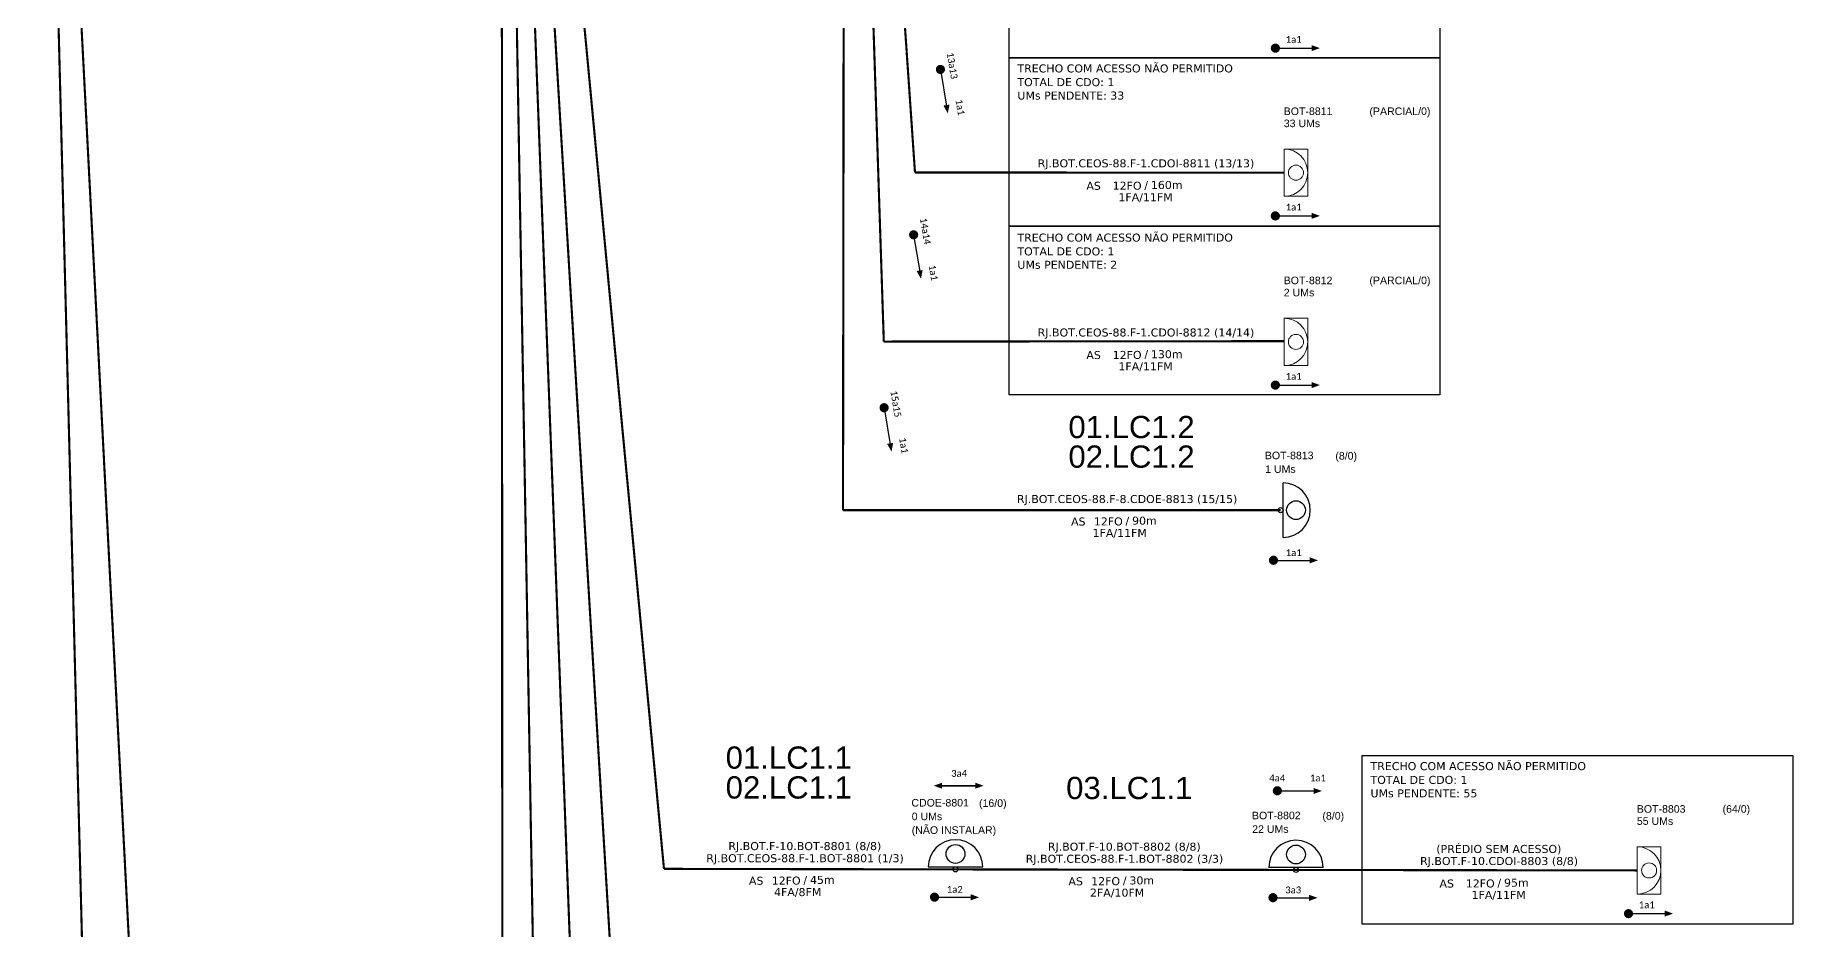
# Model space of a CAD drawing. Header units: metres. Extents: x -36 to 587728, y -8 to 9716578.
# Drawn here: x 587369.7 to 587727.8, y 9716102.3 to 9716284.6 of the extents above; entities that cross this region are included whole.
import ezdxf
from ezdxf.enums import TextEntityAlignment as Align

# ---------------------------------------------------------------- set-up
doc = ezdxf.new("R2010")
doc.units = ezdxf.units.M
doc.header["$LTSCALE"] = 0.5
doc.header["$MEASUREMENT"] = 0
for name, color, linetype, lineweight in [("20.0-LEGENDA DOS CDO'S", 1, 'Continuous', 0), ('20.1-CDO_INTERIOR', 1, 'Continuous', 0), ('20.2-CDO_POSTE', 1, 'Continuous', 5), ('40.1-ETIQUETAS', 1, 'Continuous', 20)]:
    doc.layers.add(name, color=color, linetype=linetype, lineweight=lineweight)
for name, color, linetype in [('CAP a instalar', 1, 'Continuous'), ('label_cabos', 7, 'Continuous'), ('SETA', 7, 'Continuous'), ('texto', 255, 'Continuous')]:
    doc.layers.add(name, color=color, linetype=linetype)
doc.styles.add('ARIAL', font='arial.ttf')
doc.styles.add('siredit', font='verdana.ttf')
doc.styles.get("Standard").update_dxf_attribs({"font": 'arial.ttf'})
doc.linetypes.add('FENCELINE1', pattern='A,0.25,-0.1,[133,ltypeshp.shx,S=0.1,R=0,X=-0.1,Y=0],-0.1,1', length=1.45)

# ---------------------------------------------------------------- blocks, each defined once
blk = doc.blocks.new('ETIQUETA_RS5F')
at = {"layer": '40.1-ETIQUETAS', "color": 0, "style": 'siredit'}
blk.add_text('/', height=1.5, dxfattribs=at).set_placement((1.58, -1.95), align=Align.MIDDLE_RIGHT)
for tag, p in [('ETIQUETA_R_PRIMARIA', (1.21, 4.1)), ('ETIQUETA_R_SECUNDARIA', (1.21, 2.1)), ('F_ATIVAS/F_MORTAS', (1.14, -4.24))]:
    blk.add_attdef(tag, text='', height=1.5, dxfattribs=at).set_placement(p, align=Align.MIDDLE_CENTER)
for tag, p in [('TIPO_CABO', (-6.58, -2.12)), ('CAP_CABO', (0.4, -2.09))]:
    blk.add_attdef(tag, text='', height=1.5, dxfattribs=at).set_placement(p, align=Align.MIDDLE_RIGHT)
blk.add_attdef('METROS', text='', height=1.5, dxfattribs=at).set_placement((2.14, -1.95), align=Align.MIDDLE_LEFT)
for tag, p in [('FUSÃO_1', (0.85, -8.39)), ('FUSÃO_2', (0.85, -10.6)), ('FUSÃO_3', (0.85, -12.93)), ('FUSÃO_4', (0.85, -15.14)), ('FUSÃO_5', (0.85, -17.16))]:
    blk.add_attdef(tag, text='', height=1.5, dxfattribs=at).set_placement(p, align=Align.CENTER)
blk = doc.blocks.new('CDOI_INT')
at = {"layer": '20.1-CDO_INTERIOR', "color": 0, "lineweight": 18}
blk.add_lwpolyline([(4.25, -4.25), (4.25, 4.25), (0, 4.25), (0, -4.25)], close=True, dxfattribs=at)
blk.add_circle((2.12, 0), 1.36, dxfattribs=at)
blk.add_arc((0, 0), 4.25, 270, 90, dxfattribs=at)
at = {"layer": "20.0-LEGENDA DOS CDO'S", "color": 0, "style": 'ARIAL'}
for tag, p in [('CDO_N', (-0.08, 10.38)), ('SURVEY', (-0.08, 8.2)), ('SPLITER_1', (21.18, 10.38)), ('SPLITER_2', (21.19, 8.68)), ('SAP', (-0.08, 6.23)), ('1:XX', (5.94, -2.22)), ('UMS', (5.94, -4.24))]:
    blk.add_attdef(tag, p, '', height=1.36, dxfattribs=at)
blk.add_attdef('FIBRAS_UTILIZADAS', text='', height=1.36, dxfattribs=at).set_placement((15.34, 10.38), align=Align.CENTER)
blk = doc.blocks.new('*U117')
at = {"color": 7}
blk.add_line((12.92, -5.49), (-2.38, -5.49), dxfattribs=at)
for centre, radius in [((5.27, -1.86), 2.64), ((5.27, -6.2), 0.708)]:
    blk.add_circle(centre, radius, dxfattribs=at)
blk.add_arc((5.27, -5.49), 7.65, 0, 180, dxfattribs=at)
blk = doc.blocks.new('CDOE-TEXTO PADRÃO')
at = {"layer": "20.0-LEGENDA DOS CDO'S", "color": 0, "style": 'ARIAL'}
for tag, p in [('CDO_N', (0.49, 7.39)), ('CORDOALHA', (0.5, 4.33)), ('SAP', (0.51, 1.67)), ('SPLITER_1', (0.59, -0.91)), ('SPLITER_2', (0.6, -3.55)), ('(XX-XX_F)S', (0.54, -8.29)), ('(XX-XX_L)S', (0.55, -10.83)), ('UMS', (0.55, -13.15))]:
    blk.add_attdef(tag, p, '', height=1.7, rotation=0.118, dxfattribs=at)
blk.add_attdef('FIBRAS_UTILIZADAS', text='', height=1.7, rotation=0.118, dxfattribs=at).set_placement((19.77, 7.43), align=Align.CENTER)
blk = doc.blocks.new('CDOI NI')
at = {"layer": 'CAP a instalar', "color": 252, "linetype": 'Continuous'}
blk.add_lwpolyline([(34185.32, 58977.88), (34198.4, 58977.88)], dxfattribs=at)
for centre, radius in [((34191.86, 58980.99), 2.26), ((34191.86, 58977.28), 0.606)]:
    blk.add_circle(centre, radius, dxfattribs=at)
blk.add_arc((34191.86, 58977.88), 6.54, 360, 180, dxfattribs=at)

msp = doc.modelspace()

# ---------------------------------------------------------------- linework, layer by layer
at = {"color": 3}
for points in [[(587655.84, 9716279.94), (587568.08, 9716279.94), (587568.08, 9716314.26), (587655.84, 9716314.26)], [(587655.84, 9716245.61), (587568.08, 9716245.61), (587568.08, 9716279.94), (587655.84, 9716279.94)], [(587655.84, 9716211.29), (587568.08, 9716211.29), (587568.08, 9716245.61), (587655.84, 9716245.61)]]:
    msp.add_lwpolyline(points, close=True, dxfattribs=at)
at = {"color": 7}
for points in [[(587621.88, 9716281.91, 0.932, 0.932, 1), (587622.82, 9716281.91, 0.932, 0.932, 1)], [(587621.88, 9716247.73, 0.932, 0.932, 1), (587622.82, 9716247.73, 0.932, 0.932, 1)], [(587621.88, 9716213.26, 0.932, 0.932, 1), (587622.82, 9716213.26, 0.932, 0.932, 1)], [(587693.83, 9716105.58, 0.932, 0.932, 1), (587694.76, 9716105.58, 0.932, 0.932, 1)]]:
    msp.add_lwpolyline(points, format="xyseb", close=True, dxfattribs=at)
at = {"color": 7, "const_width": 0.932}
for points in [[(587554.03, 9716278.04, 1), (587554.18, 9716277.12, 1)], [(587554.03, 9716278.04, 1), (587554.18, 9716277.12, 1)], [(587548.57, 9716244.34, 1), (587548.72, 9716243.42, 1)], [(587548.57, 9716244.34, 1), (587548.72, 9716243.42, 1)], [(587542.55, 9716209.12, 1), (587542.71, 9716208.2, 1)], [(587542.55, 9716209.12, 1), (587542.71, 9716208.2, 1)], [(587621.5, 9716177.57, 1), (587622.43, 9716177.57, 1)], [(587622.29, 9716130.61, 1), (587623.22, 9716130.61, 1)], [(587552.44, 9716108.94, 1), (587553.37, 9716108.94, 1)], [(587621.4, 9716108.83, 1), (587622.33, 9716108.83, 1)]]:
    msp.add_lwpolyline(points, format="xyb", close=True, dxfattribs=at)
at = {"color": 7}
msp.add_lwpolyline([(587727.78, 9716103.46), (587640.02, 9716103.46), (587640.02, 9716137.78), (587727.78, 9716137.78)], close=True, dxfattribs=at)
at = {"layer": 'CAP a instalar', "color": 7, "linetype": 'FENCELINE1', "ltscale": 7, "const_width": 0.435}
for points in [[(587398.26, 9715917.21), (587369.88, 9716464.07)], [(587369.88, 9716464.07), (587385.02, 9715873.64)], [(587497.78, 9716114.7), (587464.68, 9716465.04)], [(587464.68, 9716465.04), (587488.43, 9716072.42)], [(587464.68, 9716465.04), (587480.97, 9716038.03)], [(587472.75, 9716003.88), (587464.68, 9716465.04)], [(587464.68, 9716465.04), (587464.9, 9715969.36)], [(587534.6, 9716464.74), (587534.26, 9716187.78)], [(587534.6, 9716464.74), (587548.92, 9716256.58)], [(587534.6, 9716464.74), (587542.57, 9716222.13)], [(587548.92, 9716256.58), (587624.14, 9716256.54)], [(587542.57, 9716222.13), (587624.14, 9716222.21)], [(587623.41, 9716187.78), (587534.26, 9716187.78)], [(587497.78, 9716114.7), (587497.78, 9716114.7), (587557.23, 9716114.59)], [(587557.18, 9716114.59), (587557.18, 9716114.59), (587626.6, 9716114.48)], [(587626.6, 9716114.48), (587696.04, 9716114.38)]]:
    msp.add_lwpolyline(points, dxfattribs=at)
at = {"layer": 'SETA', "color": 7}
for points in [[(587622.35, 9716281.91), (587630.36, 9716281.91)], [(587554.11, 9716277.58), (587555.43, 9716269.68)], [(587554.11, 9716277.58), (587555.43, 9716269.68)], [(587622.35, 9716247.73), (587630.36, 9716247.73)], [(587548.64, 9716243.88), (587549.96, 9716235.98)], [(587548.64, 9716243.88), (587549.96, 9716235.98)], [(587622.35, 9716213.26), (587630.36, 9716213.26)], [(587542.63, 9716208.66), (587543.95, 9716200.76)], [(587542.63, 9716208.66), (587543.95, 9716200.76)], [(587621.96, 9716177.55), (587629.97, 9716177.55)], [(587553.82, 9716131.63), (587561.83, 9716131.63)], [(587561.83, 9716131.63), (587553.82, 9716131.63)], [(587622.76, 9716130.61), (587630.77, 9716130.61)], [(587552.91, 9716108.94), (587560.92, 9716108.94)], [(587621.87, 9716108.83), (587629.88, 9716108.83)], [(587694.29, 9716105.58), (587702.3, 9716105.58)]]:
    msp.add_lwpolyline(points, dxfattribs=at)
for points in [[(587629.72, 9716282.54), (587631.42, 9716281.92), (587629.72, 9716281.3)], [(587555.95, 9716270.42), (587555.61, 9716268.63), (587554.72, 9716270.21)], [(587555.95, 9716270.42), (587555.61, 9716268.63), (587554.72, 9716270.21)], [(587629.72, 9716248.37), (587631.42, 9716247.74), (587629.72, 9716247.12)], [(587550.48, 9716236.71), (587550.15, 9716234.93), (587549.25, 9716236.51)], [(587550.48, 9716236.71), (587550.15, 9716234.93), (587549.25, 9716236.51)], [(587629.72, 9716213.89), (587631.42, 9716213.27), (587629.72, 9716212.65)], [(587544.47, 9716201.5), (587544.14, 9716199.71), (587543.24, 9716201.29)], [(587544.47, 9716201.5), (587544.14, 9716199.71), (587543.24, 9716201.29)], [(587629.33, 9716178.18), (587631.04, 9716177.56), (587629.33, 9716176.94)], [(587554.46, 9716132.26), (587552.75, 9716131.64), (587554.46, 9716131.02)], [(587561.19, 9716132.26), (587562.89, 9716131.64), (587561.19, 9716131.02)], [(587630.12, 9716131.19), (587631.83, 9716130.57), (587630.12, 9716129.95)], [(587560.27, 9716109.53), (587561.98, 9716108.9), (587560.27, 9716108.28)], [(587629.23, 9716109.41), (587630.94, 9716108.79), (587629.23, 9716108.17)], [(587701.66, 9716106.21), (587703.37, 9716105.59), (587701.66, 9716104.97)]]:
    msp.add_solid(points, dxfattribs=at)

# ---------------------------------------------------------------- block references
at = {"layer": '20.2-CDO_POSTE', "color": 7}
ref = msp.add_blockref('CDOE-TEXTO PADRÃO', (587626.82, 9716187.84), dxfattribs=dict(at, xscale=0.9056124026656152, yscale=0.9056124026656152, zscale=0.9056124026656152))
ref.add_attrib('CDO_N', 'BOT-8813', (587620.21, 9716198.15), dxfattribs={"layer": "20.0-LEGENDA DOS CDO'S", "color": 0, "height": 1.539, "rotation": 0.118, "style": 'ARIAL'})
ref.add_attrib('CORDOALHA', '1 UMs', (587620.27, 9716195.37), dxfattribs={"layer": "20.0-LEGENDA DOS CDO'S", "color": 0, "height": 1.539, "rotation": 0.118, "style": 'ARIAL'})
ref.add_attrib('FIBRAS_UTILIZADAS', '       (8/0)', dxfattribs={"layer": "20.0-LEGENDA DOS CDO'S", "color": 0, "height": 1.5394, "rotation": 0.118, "style": 'ARIAL'}).set_placement((587634.69, 9716198.07), align=Align.CENTER)
ref = msp.add_blockref('CDOE-TEXTO PADRÃO', (587554.81, 9716117.08), dxfattribs=dict(at, xscale=0.9056124026656152, yscale=0.9056124026656152, zscale=0.9056124026656152))
ref.add_attrib('CDO_N', 'CDOE-8801', (587548.2, 9716127.39), dxfattribs={"layer": "20.0-LEGENDA DOS CDO'S", "color": 0, "height": 1.539, "rotation": 0.118, "style": 'ARIAL'})
ref.add_attrib('CORDOALHA', '0 UMs', (587548.26, 9716124.61), dxfattribs={"layer": '20.1-CDO_INTERIOR', "color": 0, "height": 1.539, "rotation": 0.118, "style": 'ARIAL'})
ref.add_attrib('SAP', '(NÃO INSTALAR)', (587548.26, 9716121.82), dxfattribs={"layer": "20.0-LEGENDA DOS CDO'S", "color": 0, "height": 1.5394, "rotation": 0.118, "style": 'ARIAL'})
ref.add_attrib('FIBRAS_UTILIZADAS', '       (16/0)', dxfattribs={"layer": "20.0-LEGENDA DOS CDO'S", "color": 0, "height": 1.5394, "rotation": 0.118, "style": 'ARIAL'}).set_placement((587562.69, 9716127.32), align=Align.CENTER)
ref = msp.add_blockref('CDOE-TEXTO PADRÃO', (587624.18, 9716114.49), dxfattribs=dict(at, xscale=0.9056124026656152, yscale=0.9056124026656152, zscale=0.9056124026656152))
ref.add_attrib('CDO_N', 'BOT-8802', (587617.58, 9716124.8), dxfattribs={"layer": "20.0-LEGENDA DOS CDO'S", "color": 0, "height": 1.539, "rotation": 0.118, "style": 'ARIAL'})
ref.add_attrib('CORDOALHA', '22 UMs', (587617.63, 9716122.03), dxfattribs={"layer": '20.1-CDO_INTERIOR', "color": 0, "height": 1.539, "rotation": 0.118, "style": 'ARIAL'})
ref.add_attrib('FIBRAS_UTILIZADAS', '       (8/0)', dxfattribs={"layer": "20.0-LEGENDA DOS CDO'S", "color": 0, "height": 1.5394, "rotation": 0.118, "style": 'ARIAL'}).set_placement((587632.06, 9716124.73), align=Align.CENTER)
at = {"layer": '40.1-ETIQUETAS', "color": 7}
ref = msp.add_blockref('CDOI_INT', (587624.14, 9716256.54), dxfattribs=dict(at, xscale=1.13240331868774, yscale=1.13240331868774, zscale=1.13240331868774))
ref.add_attrib('CDO_N', 'BOT-8811', (587624.05, 9716268.29), dxfattribs={"layer": "20.0-LEGENDA DOS CDO'S", "color": 0, "height": 1.54, "style": 'ARIAL'})
ref.add_attrib('FIBRAS_UTILIZADAS', '(PARCIAL/0)', (587641.51, 9716268.29), dxfattribs={"layer": "20.0-LEGENDA DOS CDO'S", "color": 0, "height": 1.5404, "style": 'ARIAL'})
ref.add_attrib('SURVEY', '33 UMs', (587624.06, 9716265.82), dxfattribs={"layer": "20.0-LEGENDA DOS CDO'S", "color": 0, "height": 1.54, "style": 'ARIAL'})
ref = msp.add_blockref('ETIQUETA_RS5F', (587594.69, 9716256.16), dxfattribs=dict(at, xscale=1.086734860186899, yscale=1.086734860186899, zscale=1.086734860186899))
ref.add_attrib('ETIQUETA_R_SECUNDARIA', 'RJ.BOT.CEOS-88.F-1.CDOI-8811 (13/13)', dxfattribs={"color": 0, "height": 1.6301, "style": 'siredit'}).set_placement((587595.98, 9716258.45), align=Align.MIDDLE_CENTER)
ref.add_attrib('TIPO_CABO', 'AS ', dxfattribs={"color": 0, "height": 1.63, "style": 'siredit'}).set_placement((587587.5, 9716253.87), align=Align.MIDDLE_RIGHT)
ref.add_attrib('CAP_CABO', '12FO', dxfattribs={"color": 0, "height": 1.63, "style": 'siredit'}).set_placement((587595.09, 9716253.89), align=Align.MIDDLE_RIGHT)
ref.add_attrib('METROS', '160m', dxfattribs={"color": 0, "height": 1.63, "style": 'siredit'}).set_placement((587596.99, 9716254.04), align=Align.MIDDLE_LEFT)
ref.add_attrib('F_ATIVAS/F_MORTAS', '1FA/11FM', dxfattribs={"color": 0, "height": 1.63, "style": 'siredit'}).set_placement((587595.9, 9716251.55), align=Align.MIDDLE_CENTER)
ref = msp.add_blockref('CDOI_INT', (587624.14, 9716222.06), dxfattribs=dict(at, xscale=1.13240331868774, yscale=1.13240331868774, zscale=1.13240331868774))
ref.add_attrib('CDO_N', 'BOT-8812', (587624.05, 9716233.82), dxfattribs={"layer": "20.0-LEGENDA DOS CDO'S", "color": 0, "height": 1.54, "style": 'ARIAL'})
ref.add_attrib('FIBRAS_UTILIZADAS', '(PARCIAL/0)', (587641.51, 9716233.82), dxfattribs={"layer": "20.0-LEGENDA DOS CDO'S", "color": 0, "height": 1.5404, "style": 'ARIAL'})
ref.add_attrib('SURVEY', '2 UMs', (587624.06, 9716231.35), dxfattribs={"layer": "20.0-LEGENDA DOS CDO'S", "color": 0, "height": 1.54, "style": 'ARIAL'})
ref = msp.add_blockref('ETIQUETA_RS5F', (587594.69, 9716221.69), dxfattribs=dict(at, xscale=1.086734860186899, yscale=1.086734860186899, zscale=1.086734860186899))
ref.add_attrib('ETIQUETA_R_SECUNDARIA', 'RJ.BOT.CEOS-88.F-1.CDOI-8812 (14/14)', dxfattribs={"color": 0, "height": 1.6301, "style": 'siredit'}).set_placement((587595.98, 9716223.98), align=Align.MIDDLE_CENTER)
ref.add_attrib('TIPO_CABO', 'AS ', dxfattribs={"color": 0, "height": 1.63, "style": 'siredit'}).set_placement((587587.5, 9716219.39), align=Align.MIDDLE_RIGHT)
ref.add_attrib('CAP_CABO', '12FO', dxfattribs={"color": 0, "height": 1.63, "style": 'siredit'}).set_placement((587595.09, 9716219.41), align=Align.MIDDLE_RIGHT)
ref.add_attrib('METROS', '130m', dxfattribs={"color": 0, "height": 1.63, "style": 'siredit'}).set_placement((587596.99, 9716219.56), align=Align.MIDDLE_LEFT)
ref.add_attrib('F_ATIVAS/F_MORTAS', '1FA/11FM', dxfattribs={"color": 0, "height": 1.63, "style": 'siredit'}).set_placement((587595.9, 9716217.08), align=Align.MIDDLE_CENTER)
ref = msp.add_blockref('ETIQUETA_RS5F', (587590.85, 9716187.77), dxfattribs=dict(at, xscale=1.086734866023439, yscale=1.086734866023439, zscale=1.086734866023439))
ref.add_attrib('ETIQUETA_R_SECUNDARIA', 'RJ.BOT.CEOS-88.F-8.CDOE-8813 (15/15)', dxfattribs={"color": 0, "height": 1.6301, "style": 'siredit'}).set_placement((587592.14, 9716190.05), align=Align.MIDDLE_CENTER)
ref.add_attrib('TIPO_CABO', 'AS', dxfattribs={"color": 0, "height": 1.63, "style": 'siredit'}).set_placement((587583.67, 9716185.47), align=Align.MIDDLE_RIGHT)
ref.add_attrib('CAP_CABO', '12FO', dxfattribs={"color": 0, "height": 1.63, "style": 'siredit'}).set_placement((587591.25, 9716185.49), align=Align.MIDDLE_RIGHT)
ref.add_attrib('METROS', '90m', dxfattribs={"color": 0, "height": 1.63, "style": 'siredit'}).set_placement((587593.15, 9716185.64), align=Align.MIDDLE_LEFT)
ref.add_attrib('F_ATIVAS/F_MORTAS', '1FA/11FM', dxfattribs={"color": 0, "height": 1.63, "style": 'siredit'}).set_placement((587590.64, 9716183.15), align=Align.MIDDLE_CENTER)
ref = msp.add_blockref('CDOI_INT', (587696.09, 9716114.38), dxfattribs=dict(at, xscale=1.13240331868774, yscale=1.13240331868774, zscale=1.13240331868774))
ref.add_attrib('CDO_N', 'BOT-8803', (587695.99, 9716126.14), dxfattribs={"layer": "20.0-LEGENDA DOS CDO'S", "color": 0, "height": 1.54, "style": 'ARIAL'})
ref.add_attrib('FIBRAS_UTILIZADAS', '(64/0)', (587713.46, 9716126.14), dxfattribs={"layer": "20.0-LEGENDA DOS CDO'S", "color": 0, "height": 1.54, "style": 'ARIAL'})
ref.add_attrib('SURVEY', '55 UMs', (587696, 9716123.67), dxfattribs={"layer": "20.0-LEGENDA DOS CDO'S", "color": 0, "height": 1.54, "style": 'ARIAL'})
ref = msp.add_blockref('ETIQUETA_RS5F', (587525.23, 9716114.58), dxfattribs=dict(at, xscale=1.086734866023439, yscale=1.086734866023439, zscale=1.086734866023439))
ref.add_attrib('ETIQUETA_R_PRIMARIA', 'RJ.BOT.F-10.BOT-8801 (8/8)', dxfattribs={"color": 0, "height": 1.6301, "style": 'siredit'}).set_placement((587526.48, 9716119.34), align=Align.MIDDLE_CENTER)
ref.add_attrib('ETIQUETA_R_SECUNDARIA', 'RJ.BOT.CEOS-88.F-1.BOT-8801 (1/3)', dxfattribs={"color": 0, "height": 1.6301, "style": 'siredit'}).set_placement((587526.52, 9716116.87), align=Align.MIDDLE_CENTER)
ref.add_attrib('TIPO_CABO', 'AS', dxfattribs={"color": 0, "height": 1.63, "style": 'siredit'}).set_placement((587518.04, 9716112.28), align=Align.MIDDLE_RIGHT)
ref.add_attrib('CAP_CABO', '12FO', dxfattribs={"color": 0, "height": 1.63, "style": 'siredit'}).set_placement((587525.63, 9716112.31), align=Align.MIDDLE_RIGHT)
ref.add_attrib('METROS', '45m', dxfattribs={"color": 0, "height": 1.63, "style": 'siredit'}).set_placement((587527.53, 9716112.46), align=Align.MIDDLE_LEFT)
ref.add_attrib('F_ATIVAS/F_MORTAS', '4FA/8FM', dxfattribs={"color": 0, "height": 1.63, "style": 'siredit'}).set_placement((587525.02, 9716109.97), align=Align.MIDDLE_CENTER)
ref = msp.add_blockref('ETIQUETA_RS5F', (587590.32, 9716114.47), dxfattribs=dict(at, xscale=1.086734866023439, yscale=1.086734866023439, zscale=1.086734866023439))
ref.add_attrib('ETIQUETA_R_PRIMARIA', 'RJ.BOT.F-10.BOT-8802 (8/8)', dxfattribs={"color": 0, "height": 1.6301, "style": 'siredit'}).set_placement((587591.56, 9716119.22), align=Align.MIDDLE_CENTER)
ref.add_attrib('ETIQUETA_R_SECUNDARIA', 'RJ.BOT.CEOS-88.F-1.BOT-8802 (3/3)', dxfattribs={"color": 0, "height": 1.6301, "style": 'siredit'}).set_placement((587591.6, 9716116.76), align=Align.MIDDLE_CENTER)
ref.add_attrib('TIPO_CABO', 'AS', dxfattribs={"color": 0, "height": 1.63, "style": 'siredit'}).set_placement((587583.13, 9716112.17), align=Align.MIDDLE_RIGHT)
ref.add_attrib('CAP_CABO', '12FO', dxfattribs={"color": 0, "height": 1.63, "style": 'siredit'}).set_placement((587590.71, 9716112.19), align=Align.MIDDLE_RIGHT)
ref.add_attrib('METROS', '30m', dxfattribs={"color": 0, "height": 1.63, "style": 'siredit'}).set_placement((587592.61, 9716112.35), align=Align.MIDDLE_LEFT)
ref.add_attrib('F_ATIVAS/F_MORTAS', '2FA/10FM', dxfattribs={"color": 0, "height": 1.63, "style": 'siredit'}).set_placement((587590.1, 9716109.86), align=Align.MIDDLE_CENTER)
ref = msp.add_blockref('ETIQUETA_RS5F', (587666.63, 9716114.01), dxfattribs=dict(at, xscale=1.086734860186899, yscale=1.086734860186899, zscale=1.086734860186899))
ref.add_attrib('ETIQUETA_R_PRIMARIA', '(PRÉDIO SEM ACESSO)', dxfattribs={"color": 0, "height": 1.6301, "style": 'siredit'}).set_placement((587667.88, 9716118.76), align=Align.MIDDLE_CENTER)
ref.add_attrib('ETIQUETA_R_SECUNDARIA', 'RJ.BOT.F-10.CDOI-8803 (8/8)', dxfattribs={"color": 0, "height": 1.6301, "style": 'siredit'}).set_placement((587667.92, 9716116.3), align=Align.MIDDLE_CENTER)
ref.add_attrib('TIPO_CABO', 'AS ', dxfattribs={"color": 0, "height": 1.63, "style": 'siredit'}).set_placement((587659.44, 9716111.71), align=Align.MIDDLE_RIGHT)
ref.add_attrib('CAP_CABO', '12FO', dxfattribs={"color": 0, "height": 1.63, "style": 'siredit'}).set_placement((587667.03, 9716111.73), align=Align.MIDDLE_RIGHT)
ref.add_attrib('METROS', '95m', dxfattribs={"color": 0, "height": 1.63, "style": 'siredit'}).set_placement((587668.93, 9716111.89), align=Align.MIDDLE_LEFT)
ref.add_attrib('F_ATIVAS/F_MORTAS', '1FA/11FM', dxfattribs={"color": 0, "height": 1.63, "style": 'siredit'}).set_placement((587667.84, 9716109.4), align=Align.MIDDLE_CENTER)
at = {"layer": 'CAP a instalar', "color": 7, "linetype": 'FENCELINE1', "xscale": 0.8470000000000001, "yscale": 0.8470000000000001, "zscale": 0.8470000000000001}
msp.add_blockref('CDOI NI', (558596.67, 9666160.84), dxfattribs=at)
at = {"layer": 'label_cabos', "color": 7, "xscale": 0.7244899110257627, "yscale": 0.7244899110257627, "zscale": 0.72448992, "rotation": 270}
msp.add_blockref('*U117', (587627.9, 9716191.6), dxfattribs=at)
at = {"layer": 'label_cabos', "color": 7, "xscale": 0.7244899110257627, "yscale": 0.7244899110257627, "zscale": 0.72448992}
msp.add_blockref('*U117', (587622.73, 9716118.97), dxfattribs=at)

# ---------------------------------------------------------------- texts
at = {"color": 3, "style": 'siredit'}
for s, p in [('TRECHO COM ACESSO NÃO PERMITIDO', (587569.79, 9716276.97)), ('TOTAL DE CDO: 1', (587569.79, 9716274.17)), ('UMs PENDENTE: 33', (587569.79, 9716271.44)), ('TRECHO COM ACESSO NÃO PERMITIDO', (587569.79, 9716242.5)), ('TOTAL DE CDO: 1', (587569.79, 9716239.69)), ('UMs PENDENTE: 2', (587569.79, 9716236.96))]:
    msp.add_text(s, height=1.6301, dxfattribs=at).set_placement(p)
at = {"color": 7, "style": 'siredit'}
for s, p in [('TRECHO COM ACESSO NÃO PERMITIDO', (587641.73, 9716134.82)), ('TOTAL DE CDO: 1', (587641.73, 9716132.01)), ('UMs PENDENTE: 55', (587641.73, 9716129.28))]:
    msp.add_text(s, height=1.6301, dxfattribs=at).set_placement(p)
at = {"color": 7, "char_height": 1.3975, "width": 23.6268, "attachment_point": 5, "style": 'ARIAL'}
for insert in [(587626.07, 9716283.7), (587626.07, 9716249.53), (587626.07, 9716215.05), (587698.01, 9716107.37)]:
    msp.add_mtext('\\C7;\\fCalibri|b0|i0|c0|p34;1a1', dxfattribs=dict(at, insert=insert))
at = {"layer": 'texto', "color": 7, "char_height": 1.3975, "width": 23.6268, "attachment_point": 5, "rotation": 279.4775}
for s, insert in [('\\C7;\\fCalibri|b0|i0|c0|p34;13a13', (587556.51, 9716278.34)), ('\\C7;\\fCalibri|b0|i0|c0|p34;1a1', (587558.12, 9716269.86)), ('\\C7;\\fCalibri|b0|i0|c0|p34;14a14', (587551.05, 9716244.64)), ('\\C7;\\fCalibri|b0|i0|c0|p34;1a1', (587552.66, 9716236.16)), ('\\C7;\\fCalibri|b0|i0|c0|p34;15a15', (587545.04, 9716209.43)), ('\\C7;\\fCalibri|b0|i0|c0|p34;1a1', (587546.64, 9716200.94))]:
    msp.add_mtext(s, dxfattribs=dict(at, insert=insert))
at = {"layer": 'texto', "color": 7, "attachment_point": 5}
for s, insert, char_height, width in [('\\fArial|b0|i0;01.LC1.2', (587593.04, 9716204.69), 4.5357, 35.3284), ('\\fArial|b0|i0;02.LC1.2', (587593.04, 9716198.66), 4.5357, 35.3284), ('\\C7;\\fCalibri|b0|i0|c0|p34;1a1', (587626.08, 9716179.12), 1.3976, 23.6268), ('\\C7;\\fCalibri|b0|i0|c0|p34;3a4', (587557.92, 9716134.15), 1.3976, 23.6268), ('\\C7;\\fCalibri|b0|i0|c0|p34;4a4', (587622.73, 9716133.21), 1.3976, 23.6268), ('\\C7;\\fCalibri|b0|i0|c0|p34;1a1', (587631.01, 9716133.21), 1.3976, 23.6268), ('\\C7;\\fCalibri|b0|i0|c0|p34;1a2', (587557.02, 9716110.51), 1.3976, 23.6268), ('\\C7;\\fCalibri|b0|i0|c0|p34;3a3', (587625.98, 9716110.4), 1.3976, 23.6268)]:
    msp.add_mtext(s, dxfattribs=dict(at, insert=insert, char_height=char_height, width=width))
at = {"layer": 'texto', "color": 3, "char_height": 4.5357, "width": 35.3284, "attachment_point": 5}
for s, insert in [('\\fArial|b0|i0;01.LC1.1', (587523.21, 9716137.34)), ('\\fArial|b0|i0;02.LC1.1', (587523.21, 9716131.26)), ('\\fArial|b0|i0;03.LC1.1', (587592.58, 9716131.15))]:
    msp.add_mtext(s, dxfattribs=dict(at, insert=insert))

doc.saveas('drawing.dxf')
